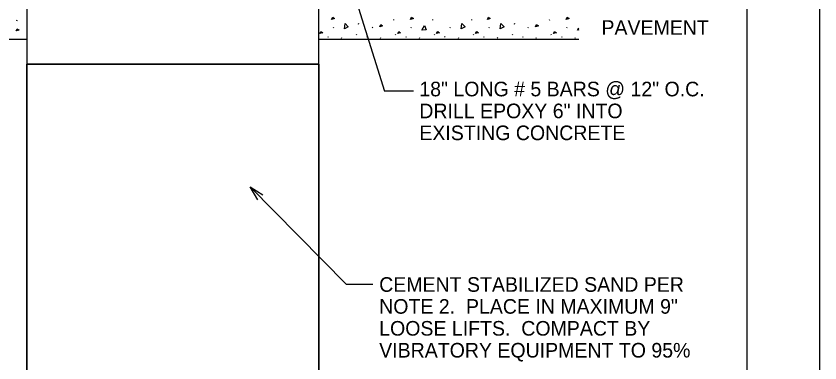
# Model space of a CAD drawing. Extents: x 2082829.8 to 2082838.3, y 13331254.5 to 13331265.5.
# Drawn here: x 2082832.8 to 2082838.31, y 13331259.58 to 13331261.96 of the extents above; entities that cross this region are included whole.
import ezdxf

# ---------------------------------------------------------------- set-up
doc = ezdxf.new("R2010")
doc.units = 0
for name, color, linetype in [('Detail', 7, 'Continuous'), ('Detail Label', 7, 'Continuous'), ('Detail Label Universal', 7, 'Continuous'), ('Level 60', 7, 'Continuous'), ('Non-Print', 7, 'Continuous'), ('Sheet Title Block', 7, 'Continuous')]:
    doc.layers.add(name, color=color, linetype=linetype)

msp = doc.modelspace()

# ---------------------------------------------------------------- linework, layer by layer
at = {"layer": 'Detail'}
for p, q in [((2082832.809, 13331261.9252), (2082832.8115, 13331261.9307)), ((2082835.1508, 13331261.902), (2082835.1533, 13331261.9076)), ((2082835.3901, 13331261.9347), (2082835.3907, 13331261.9292)), ((2082835.6568, 13331261.9347), (2082835.6574, 13331261.9292)), ((2082835.9235, 13331261.9347), (2082835.9241, 13331261.9292)), ((2082836.2178, 13331261.902), (2082836.2202, 13331261.9076)), ((2082836.4571, 13331261.9347), (2082836.4577, 13331261.9292)), ((2082834.9779, 13331261.8767), (2082834.9803, 13331261.8823)), ((2082835.1349, 13331261.8329), (2082835.1373, 13331261.8292)), ((2082835.2445, 13331261.8767), (2082835.247, 13331261.8823)), ((2082835.4015, 13331261.8329), (2082835.404, 13331261.8292)), ((2082835.5112, 13331261.8767), (2082835.5137, 13331261.8823)), ((2082835.6682, 13331261.8329), (2082835.6707, 13331261.8292)), ((2082835.7779, 13331261.8767), (2082835.7803, 13331261.8823)), ((2082835.9349, 13331261.8329), (2082835.9373, 13331261.8292)), ((2082836.0448, 13331261.8767), (2082836.0473, 13331261.8823)), ((2082836.2018, 13331261.8329), (2082836.2043, 13331261.8292)), ((2082836.3115, 13331261.8767), (2082836.314, 13331261.8823)), ((2082836.4685, 13331261.8329), (2082836.471, 13331261.8292)), ((2082836.5782, 13331261.8767), (2082836.5806, 13331261.8823)), ((2082836.6514, 13331261.8615), (2082836.6601, 13331261.8778)), ((2082836.6601, 13331261.8622), (2082836.6521, 13331261.8615)), ((2082832.877, 13331261.7979), (2082832.2892, 13331261.7979)), ((2082836.6601, 13331261.7979), (2082834.877, 13331261.7979)), ((2082834.9401, 13331261.8173), (2082834.9426, 13331261.8136)), ((2082835.034, 13331261.8052), (2082835.0365, 13331261.8107)), ((2082835.2068, 13331261.8173), (2082835.2093, 13331261.8136)), ((2082835.3006, 13331261.8052), (2082835.3031, 13331261.8107)), ((2082835.4735, 13331261.8173), (2082835.4759, 13331261.8136)), ((2082835.5673, 13331261.8052), (2082835.5698, 13331261.8107)), ((2082835.7401, 13331261.8173), (2082835.7426, 13331261.8136)), ((2082835.834, 13331261.8052), (2082835.8365, 13331261.8107)), ((2082836.0071, 13331261.8173), (2082836.0096, 13331261.8136)), ((2082836.101, 13331261.8052), (2082836.1034, 13331261.8107)), ((2082836.2738, 13331261.8173), (2082836.2763, 13331261.8136)), ((2082836.3676, 13331261.8052), (2082836.3701, 13331261.8107)), ((2082836.5405, 13331261.8173), (2082836.5429, 13331261.8136)), ((2082836.6343, 13331261.8052), (2082836.6368, 13331261.8107)), ((2082834.877, 13331261.6279), (2082832.877, 13331261.6279))]:
    msp.add_line(p, q, dxfattribs=at)
for points in [[(2082834.9657, 13331261.9338), (2082834.973, 13331261.9492), (2082834.9854, 13331261.9399), (2082834.9657, 13331261.9338)], [(2082835.506, 13331261.9338), (2082835.5134, 13331261.9492), (2082835.5258, 13331261.9399), (2082835.506, 13331261.9338)], [(2082836.0326, 13331261.9338), (2082836.04, 13331261.9492), (2082836.0524, 13331261.9399), (2082836.0326, 13331261.9338)], [(2082836.573, 13331261.9338), (2082836.5804, 13331261.9492), (2082836.5927, 13331261.9399), (2082836.573, 13331261.9338)], [(2082835.0529, 13331261.8703), (2082835.0578, 13331261.9056), (2082835.0799, 13331261.8828), (2082835.0535, 13331261.8705)], [(2082835.2953, 13331261.8843), (2082835.3027, 13331261.8997), (2082835.3151, 13331261.8904), (2082835.2953, 13331261.8843)], [(2082835.5845, 13331261.8615), (2082835.6011, 13331261.893), (2082835.6141, 13331261.864), (2082835.5851, 13331261.8615)], [(2082835.8529, 13331261.8703), (2082835.8578, 13331261.9056), (2082835.8799, 13331261.8828), (2082835.8535, 13331261.8705)], [(2082836.1199, 13331261.8703), (2082836.1248, 13331261.9056), (2082836.1468, 13331261.8828), (2082836.1205, 13331261.8705)], [(2082836.3623, 13331261.8843), (2082836.3697, 13331261.8997), (2082836.3821, 13331261.8904), (2082836.3623, 13331261.8843)], [(2082832.8047, 13331261.8555), (2082832.8121, 13331261.8709), (2082832.8244, 13331261.8617), (2082832.8047, 13331261.8555)], [(2082834.8854, 13331261.8372), (2082834.8928, 13331261.8527), (2082834.9051, 13331261.8434), (2082834.8854, 13331261.8372)], [(2082835.4187, 13331261.8372), (2082835.4261, 13331261.8527), (2082835.4384, 13331261.8434), (2082835.4187, 13331261.8372)], [(2082835.6854, 13331261.8372), (2082835.6928, 13331261.8527), (2082835.7051, 13331261.8434), (2082835.6854, 13331261.8372)], [(2082835.9523, 13331261.8372), (2082835.9597, 13331261.8527), (2082835.9721, 13331261.8434), (2082835.9523, 13331261.8372)], [(2082836.4857, 13331261.8372), (2082836.4931, 13331261.8527), (2082836.5054, 13331261.8434), (2082836.4857, 13331261.8372)], [(2082832.877, 13331261.6279), (2082832.877, 13331258.8312), (2082833.377, 13331258.8312), (2082834.877, 13331258.8312), (2082834.877, 13331261.6279)], [(2082833.377, 13331258.8312), (2082832.877, 13331258.8312), (2082832.877, 13331261.6279), (2082834.877, 13331261.6279), (2082834.877, 13331258.8312), (2082833.377, 13331258.8312)]]:
    msp.add_lwpolyline(points, dxfattribs=at)
at = {"layer": 'Detail Label'}
for p in [(2082834.407, 13331260.7874), (2082835.2472, 13331260.1196)]:
    msp.add_line(p, (2082835.0672, 13331260.1196), dxfattribs=at)
msp.add_lwpolyline([(2082834.4595, 13331260.6987), (2082834.407, 13331260.7874), (2082834.4951, 13331260.7339)], dxfattribs=at)
at = {"layer": 'Detail Label Universal'}
for p in [(2082835.1144, 13331262.1279), (2082835.5273, 13331261.444)]:
    msp.add_line(p, (2082835.3273, 13331261.444), dxfattribs=at)
at = {"layer": 'Level 60'}
msp.add_lwpolyline([(2082832.877, 13331261.6279), (2082834.877, 13331261.6279), (2082834.877, 13331262.4612), (2082832.877, 13331262.4612)], close=True, dxfattribs=at)
at = {"layer": 'Non-Print'}
msp.add_lwpolyline([(2082829.8113, 13331254.5021), (2082838.3113, 13331254.5021), (2082838.3113, 13331265.5021), (2082829.8113, 13331265.5021)], close=True, dxfattribs=at)
at = {"layer": 'Sheet Title Block'}
msp.add_lwpolyline([(2082830.8113, 13331265.0021), (2082837.8113, 13331265.0021), (2082837.8113, 13331256.5021), (2082830.8113, 13331256.5021)], close=True, dxfattribs=at)

# ---------------------------------------------------------------- texts
at = {"layer": 'Detail Label'}
for s, p in [('CEMENT STABILIZED SAND PER ', (2082835.2916, 13331260.0696)), ('NOTE 2.  PLACE IN MAXIMUM 9" ', (2082835.2916, 13331259.9196)), ('LOOSE LIFTS.  COMPACT BY ', (2082835.2916, 13331259.7696)), ('VIBRATORY EQUIPMENT TO 95% ', (2082835.2916, 13331259.6196))]:
    msp.add_text(s, height=0.1, dxfattribs=at).set_placement(p)
at = {"layer": 'Detail Label Universal'}
for s, p in [('PAVEMENT', (2082836.8145, 13331261.8288)), ('18" LONG # 5 BARS @ 12" O.C.', (2082835.5666, 13331261.4078)), ('DRILL EPOXY 6" INTO', (2082835.5666, 13331261.2578)), ('EXISTING CONCRETE', (2082835.5666, 13331261.1078))]:
    msp.add_text(s, height=0.1, dxfattribs=at).set_placement(p)

doc.saveas('drawing.dxf')
